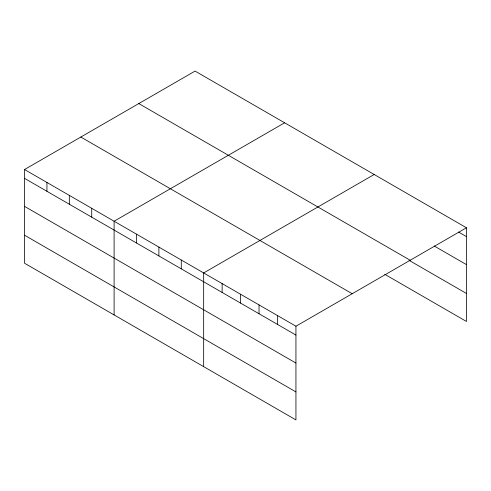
<?xml version="1.0" encoding="UTF-8"?>
<svg xmlns="http://www.w3.org/2000/svg" width="491" height="491" viewBox="0 0 491 491"><rect width="100%" height="100%" fill="white"/><g stroke="black" fill="none" stroke-linecap="round" stroke-linejoin="round"><path stroke-width="0.74" d="M295.938 363.058L295.938 326.214L24.55 169.53L24.55 263.231L295.938 419.915L295.938 363.058L24.55 206.373M384.723 274.285L466.45 321.47L466.45 227.769L195.062 71.085L24.55 169.53M284.62 122.793L114.108 221.238L114.108 314.934M374.179 174.495L203.667 272.941L203.667 366.642M295.938 326.214L466.45 227.769M458.539 232.047L466.45 236.613M434.154 245.966L466.45 264.612M138.793 103.57L410.181 260.255M409.107 260.359L466.45 293.465M80.819 137.044L352.207 293.728M24.55 178.374L295.938 335.058M24.55 235.226L295.938 391.91M277.483 315.56L277.483 324.404M259.027 304.905L259.027 313.749M240.572 294.25L240.572 303.094M222.122 283.595L222.122 292.44M181.277 260.015L181.277 268.859M158.888 247.09L158.888 255.928M136.498 234.164L136.498 243.002M91.719 208.313L91.719 217.151M69.329 195.381L69.329 204.225M46.94 182.456L46.94 191.3"/></g></svg>
